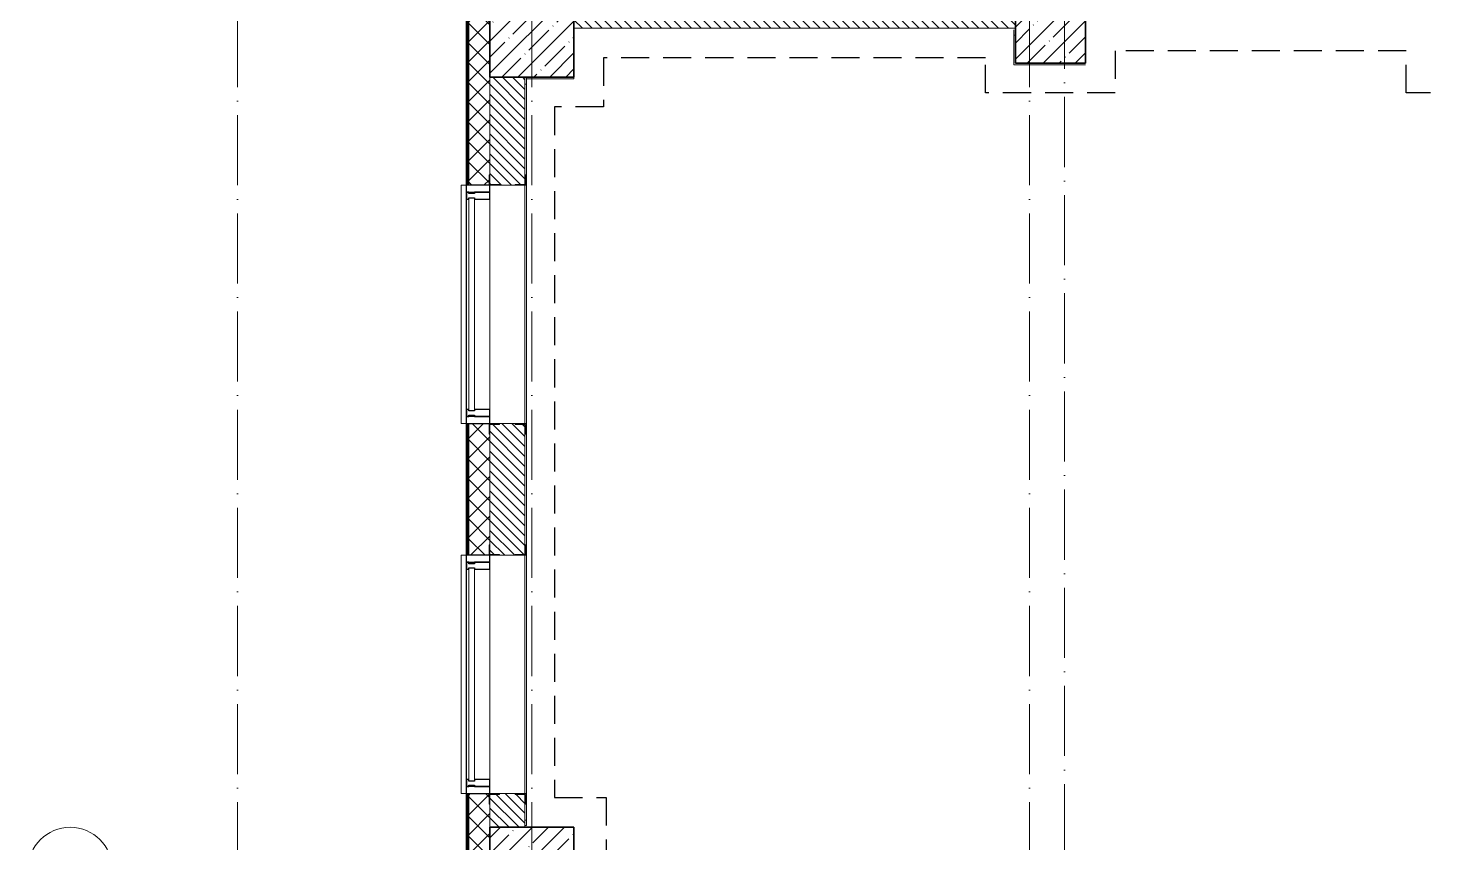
# Model space of a CAD drawing. Header units: millimetres. Extents: x -213536 to 1564669, y -45299 to 942238.
# Drawn here: x -140812 to -130767, y 222616 to 228427 of the extents above; entities that cross this region are included whole.
import ezdxf

# ---------------------------------------------------------------- set-up
doc = ezdxf.new("R2010")
doc.units = ezdxf.units.MM
for name, pattern in [('50_200_ШТРИХ_1Т_ш5_п1_п1_', [700, 500, -100, 0, -100]), ('Штрих короткий', [300, 150, -150]), ('Штриховая _2 мм - 1 мм_', [300, 200, -100])]:
    doc.linetypes.add(name, pattern=pattern)
for name, color, linetype, lineweight in [('0-1', 7, 'Continuous', 5), ('0-2', 7, 'Continuous', 9), ('Импосты витража', 7, 'Continuous', 9), ('Импосты витража-1', 7, 'Continuous', 25), ('Несущие колонны', 7, 'Continuous', 9), ('Несущие колонны-1', 7, 'Continuous', 35), ('Обобщенные модели', 7, 'Continuous', 9), ('Общие ребра', 7, 'Continuous', 9), ('Окна', 7, 'Continuous', 9), ('Оси-1', 7, 'Continuous', 20), ('Оси-2', 7, '50_200_ШТРИХ_1Т_ш5_п1_п1_', 9), ('Остекление-1', 7, 'Continuous', 9), ('Перемычка-1', 7, 'Штрих короткий', 9), ('Стены', 7, 'Continuous', 9), ('Стены-1', 7, 'Continuous', 13), ('Штриховка разреза-1', 7, 'Continuous', 9)]:
    doc.layers.add(name, color=color, linetype=linetype, lineweight=lineweight)
doc.layers.add('СТ-1_1', color=7, linetype='Штриховая _2 мм - 1 мм_', lineweight=90, true_color=0x888888)
doc.layers.get('0-2').off()
pattern_1 = [(135, (0, 0), (-35.35534, -35.35534), [])]

# ---------------------------------------------------------------- blocks, each defined once
blk = doc.blocks.new('BSC_Колонна _Прямоугольная - 600х600-25984397-АИ2_02_План отделки стен 2-го этажа _Часть 2_')
at = {"layer": 'Несущие колонны'}
h = blk.add_hatch(dxfattribs=at)
h.set_pattern_fill('FP_12', color=256, style=0, pattern_type=2)
h.set_pattern_definition([(45, (-73400, -44450), (-114.04925, 114.04925), []), (45, (-73285.95, -44450), (-114.04925, 114.04925), [201.613, -40.323, 3.353, -36.97])])
h.paths.add_polyline_path([(-300, -300), (300, -300), (300, 300), (-300, 300)], flags=0)
at = {"layer": 'Несущие колонны-1'}
for p, q in [((300, 300), (-300, 300)), ((-300, 300), (-300, -300)), ((300, -300), (300, 300)), ((-300, -300), (300, -300))]:
    blk.add_line(p, q, dxfattribs=at)
blk = doc.blocks.new('BSC_Колонна _Прямоугольная - 600х600-V8-АИ2_02_План отделки стен 2-го этажа _Часть 2_')
at = {"layer": 'Несущие колонны'}
h = blk.add_hatch(dxfattribs=at)
h.set_pattern_fill('FP_15', color=256, style=0, pattern_type=2)
h.set_pattern_definition([(315, (-38500, 73400), (114.04925, 114.04925), []), (315, (-38500, 73285.95), (114.04925, 114.04925), [201.613, -40.323, 3.353, -36.97])])
h.paths.add_polyline_path([(-300, -300), (300, -300), (300, 300), (-300, 300)], flags=0)
at = {"layer": 'Несущие колонны-1'}
for p, q in [((300, 300), (-300, 300)), ((-300, 300), (-300, -300)), ((300, -300), (300, 300)), ((-300, -300), (300, -300))]:
    blk.add_line(p, q, dxfattribs=at)
blk = doc.blocks.new('Прямоугольный импост - Откос СФТК_50х170 мм-26914083-АИ2_02_План отделки стен 2-го этажа _Часть 2_')
at = {"layer": 'Импосты витража-1'}
for p, q in [((0, 20), (-50, 20)), ((-50, 20), (-50, -150)), ((0, -144), (0, 20)), ((-50, -150), (0, -150))]:
    blk.add_line(p, q, dxfattribs=at)
blk = doc.blocks.new('BSC_Колонна _Прямоугольная - 500х500-V135-АИ2_02_План отделки стен 2-го этажа _Часть 2_')
at = {"layer": 'Несущие колонны'}
h = blk.add_hatch(dxfattribs=at)
h.set_pattern_fill('FP_135', color=256, style=0, pattern_type=2)
h.set_pattern_definition([(45, (-77100, -44500), (-114.04925, 114.04925), []), (45, (-76985.95, -44500), (-114.04925, 114.04925), [201.613, -40.323, 3.353, -36.97])])
h.paths.add_polyline_path([(-250, -250), (250, -250), (250, 250), (-250, 250)], flags=0)
at = {"layer": 'Несущие колонны-1'}
for p, q in [((250, 250), (-250, 250)), ((-250, 250), (-250, -250)), ((250, -250), (250, 250)), ((-250, -250), (250, -250))]:
    blk.add_line(p, q, dxfattribs=at)
blk = doc.blocks.new('PNS_Панель прямоугольная1 - Нр_Стекло - 40мм-26230645-АИ2_02_План отделки стен 2-го этажа _Часть 2_')
at = {"layer": 'Остекление-1'}
for p, q in [((-750, 40), (750, 40)), ((-760, 0), (760, 0)), ((750, 0), (-750, 0))]:
    blk.add_line(p, q, dxfattribs=at)
blk = doc.blocks.new('Прямоугольный импост - Откос СФТК_50х170 мм-26840925-АИ2_02_План отделки стен 2-го этажа _Часть 2_')
at = {"layer": 'Импосты витража-1'}
for p, q in [((-50, 20), (0, 20)), ((-50, -150), (-50, 20)), ((0, 20), (0, -144)), ((0, -150), (-50, -150))]:
    blk.add_line(p, q, dxfattribs=at)
blk = doc.blocks.new('Прямоугольный импост - Импост структурный с накладкой - 150мм-26230549-АИ2_02_План отделки стен 2-го этажа _Часть 2_')
at = {"layer": 'Импосты витража'}
for p, q in [((72933, 43280), (72933, 41780)), ((73100, 43280), (73100, 41780))]:
    blk.add_line(p, q, dxfattribs=at)
blk = doc.blocks.new('Прямоугольный импост - Импост структурный с накладкой - 150мм-V172-АИ2_02_План отделки стен 2-го этажа _Часть 2_')
at = {"layer": 'Импосты витража-1'}
for p, q in [((-25, 0), (-25, 17)), ((-25, 17), (25, 17)), ((-15, 0), (-25, 0)), ((-15, -40), (-15, 0)), ((25, 0), (15, 0)), ((15, 0), (15, -40)), ((25, 17), (25, 0)), ((-25, -150), (-25, -40)), ((-25, -40), (-15, -40)), ((15, -40), (25, -40)), ((25, -40), (25, -150)), ((25, -150), (-25, -150))]:
    blk.add_line(p, q, dxfattribs=at)
blk = doc.blocks.new('Проем_Дверь_Прямоугольный - 1700х2700h_витражные проемы-27141001-АИ2_02_План отделки стен 2-го этажа _Часть 2_')
at = {"layer": 'Перемычка-1'}
for p, q in [((850, 125), (-850, 125)), ((850, -125), (-850, -125))]:
    blk.add_line(p, q, dxfattribs=at)
blk = doc.blocks.new('Фахверк_СКБ_Уголок - 250_2700-27497298-АИ2_02_План отделки стен 2-го этажа _Часть 2_')
at = {"layer": 'Обобщенные модели'}
for p, q in [((200, 181), (125, 181)), ((125, 181), (125, 106)), ((125, 106), (131, 106)), ((131, 106), (131, 175)), ((131, 175), (200, 175)), ((200, 175), (200, 181)), ((131, -6), (125, -6)), ((125, -6), (125, -81)), ((125, -81), (200, -81)), ((131, -75), (131, -6)), ((200, -75), (131, -75)), ((200, -81), (200, -75))]:
    blk.add_line(p, q, dxfattribs=at)
blk = doc.blocks.new('Отлив_СКБ - Отлив витража_СФТК-31883956-АИ2_02_План отделки стен 2-го этажа _Часть 2_')
at = {"layer": 'Окна'}
for p, q in [((0, 3), (0, 37)), ((1700, 37), (0, 37)), ((50, 2), (1650, 2)), ((1700, 37), (1700, 3))]:
    blk.add_line(p, q, dxfattribs=at)
blk = doc.blocks.new('0125-Р-ОО-Ш2-АР-о_23_10_2024_rvt-1-АИ2_02_План отделки стен 2-го этажа _Часть 2_')
at = {"layer": 'Штриховка разреза-1'}
h = blk.add_hatch(dxfattribs=at)
h.set_pattern_fill('FP_81', color=256, style=0, pattern_type=2)
h.set_pattern_definition([(45, (0, 0), (-70.71068, 70.71068), []), (135, (0, 0), (-70.71068, -70.71068), [])])
h.paths.add_polyline_path([(73025, 14150), (73100, 14150), (73100, 15445), (73094, 15445), (73094, 15520), (72950, 15520), (72950, 14150)], flags=0)
h.paths.add_polyline_path([(73094, 17220), (73094, 17295), (73100, 17295), (73100, 18085), (73094, 18085), (73094, 18160), (72950, 18160), (72950, 17220)], flags=0)
h.paths.add_polyline_path([(73094, 19860), (73094, 19935), (73100, 19935), (73100, 21325), (73094, 21325), (73094, 21400), (72950, 21400), (72950, 19860)], flags=0)
h.paths.add_polyline_path([(73094, 23100), (73094, 23175), (73100, 23175), (73100, 23965), (73094, 23965), (73094, 24040), (72950, 24040), (72950, 23100)], flags=0)
h.paths.add_polyline_path([(72950, 25740), (73094, 25740), (73094, 25815), (73100, 25815), (73100, 27205), (73094, 27205), (73094, 27280), (72950, 27280), (72950, 26366)], flags=0)
h.paths.add_polyline_path([(73094, 28980), (73094, 29055), (73100, 29055), (73100, 29845), (73094, 29845), (73094, 29920), (72950, 29920), (72950, 28980)], flags=0)
h.paths.add_polyline_path([(73094, 31620), (73094, 31695), (73100, 31695), (73100, 33085), (73094, 33085), (73094, 33160), (72950, 33160), (72950, 31620)], flags=0)
h.paths.add_polyline_path([(73094, 34860), (73094, 34935), (73100, 34935), (73100, 35725), (73094, 35725), (73094, 35800), (72950, 35800), (72950, 34860)], flags=0)
h.paths.add_polyline_path([(73094, 37500), (73094, 37575), (73100, 37575), (73100, 38965), (73094, 38965), (73094, 39040), (72950, 39040), (72950, 37500)], flags=0)
h.paths.add_polyline_path([(72950, 40740), (73094, 40740), (73094, 40815), (73100, 40815), (73100, 41605), (73094, 41605), (73094, 41680), (72950, 41680), (72950, 40746)], flags=0)
h.paths.add_polyline_path([(73094, 43380), (73094, 43455), (73100, 43455), (73100, 44900), (72950, 44900), (72950, 43380)], flags=0)
h = blk.add_hatch(dxfattribs=at)
h.set_pattern_fill('FP_2', color=256, style=0, pattern_type=2)
h.set_pattern_definition(pattern_1)
h.paths.add_polyline_path([(76850, 44500), (76850, 44750), (73700, 44750), (73700, 44500), (76106, 44500)], flags=0)
h = blk.add_hatch(dxfattribs=at)
h.set_pattern_fill('FP_2', color=256, style=0, pattern_type=2)
h.set_pattern_definition(pattern_1)
h.paths.add_polyline_path([(73169, 38800), (73350, 38800), (73350, 39034), (73281, 39034), (73281, 39040), (73169, 39040), (73169, 39034), (73100, 39034), (73100, 38800)], flags=0)
h.paths.add_polyline_path([(73281, 40740), (73281, 40746), (73350, 40746), (73350, 41674), (73281, 41674), (73281, 41680), (73169, 41680), (73169, 41674), (73100, 41674), (73100, 40746), (73169, 40746), (73169, 40740)], flags=0)
h.paths.add_polyline_path([(73281, 43380), (73281, 43386), (73350, 43386), (73350, 44150), (73100, 44150), (73100, 43386), (73169, 43386), (73169, 43380)], flags=0)
at = {"layer": 'Общие ребра'}
for p, q in [((72938, 44900), (72938, 43380)), ((72943, 44900), (72943, 43380)), ((72950, 44900), (72950, 43380)), ((72950, 43380), (72950, 44900)), ((73100, 43455), (73100, 44150)), ((73100, 44150), (73100, 43455)), ((72938, 41680), (72938, 40740)), ((72943, 41680), (72943, 40740)), ((72950, 41680), (72950, 40740)), ((72950, 40740), (72950, 41680)), ((73100, 40815), (73100, 41605)), ((73100, 41605), (73100, 40815)), ((72938, 39040), (72938, 37500)), ((72943, 39040), (72943, 37500)), ((72950, 39040), (72950, 37500)), ((72950, 37500), (72950, 39040)), ((73100, 38800), (73100, 38965)), ((73100, 38965), (73100, 38800))]:
    blk.add_line(p, q, dxfattribs=at)
at = {"layer": 'Стены'}
for p, q in [((73350, 43380), (73350, 41680)), ((73350, 40740), (73350, 39040))]:
    blk.add_line(p, q, dxfattribs=at)
at = {"layer": 'Стены-1'}
for p, q in [((72930, 44900), (72930, 43380)), ((73700, 44500), (76850, 44500)), ((73350, 43455), (73350, 44150)), ((72930, 43380), (72950, 43380)), ((72950, 43380), (73094, 43380)), ((73169, 43380), (73281, 43380)), ((72950, 41680), (72930, 41680)), ((72930, 41680), (72930, 40740)), ((73094, 41680), (72950, 41680)), ((73281, 41680), (73169, 41680)), ((73350, 40815), (73350, 41605)), ((72930, 40740), (72950, 40740)), ((72950, 40740), (73094, 40740)), ((73169, 40740), (73281, 40740)), ((72950, 39040), (72930, 39040)), ((72930, 39040), (72930, 37500)), ((73094, 39040), (72950, 39040)), ((73281, 39040), (73169, 39040)), ((73350, 38800), (73350, 38965))]:
    blk.add_line(p, q, dxfattribs=at)
at = {"layer": '0-2'}
for name, p in [('BSC_Колонна _Прямоугольная - 600х600-25984397-АИ2_02_План отделки стен 2-го этажа _Часть 2_', (73400, 44450)), ('BSC_Колонна _Прямоугольная - 500х500-V135-АИ2_02_План отделки стен 2-го этажа _Часть 2_', (77100, 44500)), ('Прямоугольный импост - Импост структурный с накладкой - 150мм-26230549-АИ2_02_План отделки стен 2-го этажа _Часть 2_', (0, 0)), ('Прямоугольный импост - Импост структурный с накладкой - 150мм-26230549-АИ2_02_План отделки стен 2-го этажа _Часть 2_', (0, -2640))]:
    blk.add_blockref(name, p, dxfattribs=at)
for name, p, rotation in [('Фахверк_СКБ_Уголок - 250_2700-27497298-АИ2_02_План отделки стен 2-го этажа _Часть 2_', (73275, 43255), 89.99999999999991), ('Отлив_СКБ - Отлив витража_СФТК-31883956-АИ2_02_План отделки стен 2-го этажа _Часть 2_', (72933, 41680), 90), ('Прямоугольный импост - Откос СФТК_50х170 мм-26914083-АИ2_02_План отделки стен 2-го этажа _Часть 2_', (72950, 43380), 90), ('Проем_Дверь_Прямоугольный - 1700х2700h_витражные проемы-27141001-АИ2_02_План отделки стен 2-го этажа _Часть 2_', (73225, 42530), 269.9999999999999), ('PNS_Панель прямоугольная1 - Нр_Стекло - 40мм-26230645-АИ2_02_План отделки стен 2-го этажа _Часть 2_', (72950, 42530), 270), ('Фахверк_СКБ_Уголок - 250_2700-27497298-АИ2_02_План отделки стен 2-го этажа _Часть 2_', (73175, 41805), 269.9999999999999), ('Фахверк_СКБ_Уголок - 250_2700-27497298-АИ2_02_План отделки стен 2-го этажа _Часть 2_', (73275, 40615), 89.99999999999991), ('Отлив_СКБ - Отлив витража_СФТК-31883956-АИ2_02_План отделки стен 2-го этажа _Часть 2_', (72933, 39040), 90), ('Прямоугольный импост - Откос СФТК_50х170 мм-26914083-АИ2_02_План отделки стен 2-го этажа _Часть 2_', (72950, 40740), 90), ('Проем_Дверь_Прямоугольный - 1700х2700h_витражные проемы-27141001-АИ2_02_План отделки стен 2-го этажа _Часть 2_', (73225, 39890), 269.9999999999999), ('PNS_Панель прямоугольная1 - Нр_Стекло - 40мм-26230645-АИ2_02_План отделки стен 2-го этажа _Часть 2_', (72950, 39890), 270), ('Фахверк_СКБ_Уголок - 250_2700-27497298-АИ2_02_План отделки стен 2-го этажа _Часть 2_', (73175, 39165), 269.9999999999999), ('BSC_Колонна _Прямоугольная - 600х600-V8-АИ2_02_План отделки стен 2-го этажа _Часть 2_', (73400, 38500), 89.9999999999999)]:
    blk.add_blockref(name, p, dxfattribs=dict(at, rotation=rotation))
at = {"layer": '0-2', "extrusion": (0, 0, -1), "rotation": 270}
for name, p in [('Прямоугольный импост - Импост структурный с накладкой - 150мм-V172-АИ2_02_План отделки стен 2-го этажа _Часть 2_', (-72950, 43305)), ('Прямоугольный импост - Откос СФТК_50х170 мм-26840925-АИ2_02_План отделки стен 2-го этажа _Часть 2_', (-72950, 41680)), ('Прямоугольный импост - Импост структурный с накладкой - 150мм-V172-АИ2_02_План отделки стен 2-го этажа _Часть 2_', (-72950, 41755)), ('Прямоугольный импост - Импост структурный с накладкой - 150мм-V172-АИ2_02_План отделки стен 2-го этажа _Часть 2_', (-72950, 40665)), ('Прямоугольный импост - Откос СФТК_50х170 мм-26840925-АИ2_02_План отделки стен 2-го этажа _Часть 2_', (-72950, 39040)), ('Прямоугольный импост - Импост структурный с накладкой - 150мм-V172-АИ2_02_План отделки стен 2-го этажа _Часть 2_', (-72950, 39115))]:
    blk.add_blockref(name, p, dxfattribs=at)
blk = doc.blocks.new('Ось сетки - Круг_Ø6_00__ISO-2_5_0_9K_-16731441-АИ2_02_План отделки стен 2-го этажа _Часть 2_')
at = {"layer": 'Оси-1'}
blk.add_circle((0, 0), 3, dxfattribs=at)
blk = doc.blocks.new('Оси1')
at = {"layer": 'Оси-2'}
for p, q in [((277545.6, 264395.4), (277545.6, 211864.5)), ((279645.6, 264395.4), (279645.6, 211864.5)), ((283195.6, 264395.4), (283195.6, 227065.2)), ((283445.6, 263125.4), (283445.6, 227065.2))]:
    blk.add_line(p, q, dxfattribs=at)
at = {"layer": 'Оси-1', "xscale": 99.99999999999993, "yscale": 99.99999999999993, "zscale": 99.99999999999993, "rotation": 89.99999999999982}
blk.add_blockref('Ось сетки - Круг_Ø6_00__ISO-2_5_0_9K_-16731441-АИ2_02_План отделки стен 2-го этажа _Часть 2_', (276350.9, 251315.2), dxfattribs=at)

msp = doc.modelspace()

# ---------------------------------------------------------------- linework, layer by layer
at = {"layer": 'СТ-1_1', "lineweight": 25}
for p, q in [((-133979.7, 228215.2), (-136705.7, 228215.2)), ((-136705.7, 228215.2), (-136705.7, 227865.2)), ((-133979.7, 227965.2), (-133979.7, 228215.2)), ((-130979.7, 228265.2), (-133055.7, 228265.2)), ((-133055.7, 228265.2), (-133055.7, 227965.2)), ((-130979.7, 227965.2), (-130979.7, 228265.2)), ((-133055.7, 227965.2), (-133979.7, 227965.2)), ((-129605.7, 227965.2), (-130979.7, 227965.2)), ((-136705.7, 227865.2), (-137055.7, 227865.2)), ((-137055.7, 227865.2), (-137055.7, 222939.2)), ((-137055.7, 222939.2), (-136687, 222939.2)), ((-136687, 222939.2), (-136687, 221915.2))]:
    msp.add_line(p, q, dxfattribs=at)
at = {"layer": 'Стены'}
for p, q in [((-133779, 228377.3), (-133779, 228415.3)), ((-137255, 228065.3), (-137255, 228027.3)), ((-137267, 225607.3), (-137267, 227307.3)), ((-137255, 227307.3), (-137255, 225607.3)), ((-137267, 222967.3), (-137267, 224667.3)), ((-137255, 224667.3), (-137255, 222967.3)), ((-137255, 222739.3), (-137267, 222739.3)), ((-137255, 222777.3), (-137255, 222739.3))]:
    msp.add_line(p, q, dxfattribs=at)
at = {"layer": 'Стены-1'}
for p, q in [((-133767, 228377.3), (-133779, 228377.3)), ((-133779, 228377.3), (-133779, 228165.3)), ((-133779, 228165.3), (-133267, 228165.3)), ((-137267, 228027.3), (-137267, 227382.3)), ((-137255, 228027.3), (-137267, 228027.3)), ((-137255, 228077.3), (-137255, 228065.3)), ((-137255, 228065.3), (-136917, 228065.3)), ((-137255, 227307.3), (-137255, 228027.3)), ((-136917, 228065.3), (-136917, 228077.3)), ((-137261, 227307.3), (-137255, 227307.3)), ((-137255, 225607.3), (-137261, 225607.3)), ((-137255, 224667.3), (-137255, 225607.3)), ((-137267, 225532.3), (-137267, 224742.3)), ((-137261, 224667.3), (-137255, 224667.3)), ((-137267, 222892.3), (-137267, 222777.3)), ((-137255, 222967.3), (-137261, 222967.3)), ((-137255, 222777.3), (-137255, 222967.3)), ((-137267, 222777.3), (-137255, 222777.3))]:
    msp.add_line(p, q, dxfattribs=at)

# ---------------------------------------------------------------- block references
at = {"color": 2, "lineweight": 30}
msp.add_blockref('Оси1', (-416862.6, -28888), dxfattribs=at)
at = {"layer": '0-1'}
msp.add_blockref('0125-Р-ОО-Ш2-АР-о_23_10_2024_rvt-1-АИ2_02_План отделки стен 2-го этажа _Часть 2_', (-210617, 183927.3), dxfattribs=at)

doc.saveas('drawing.dxf')
